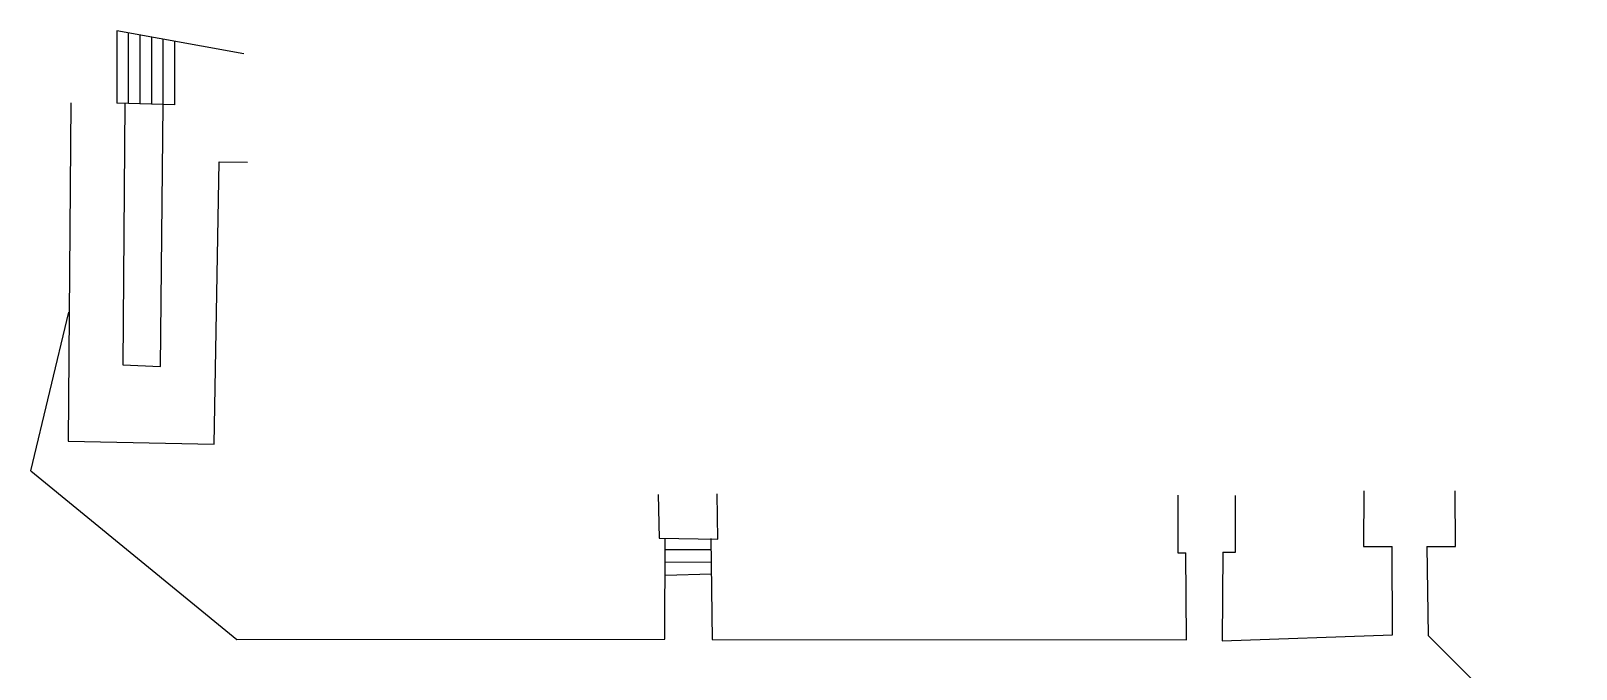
# Model space of a CAD drawing. Header units: inches. Extents: x -221 to 1542, y 0 to 3000.
# Drawn here: x -221 to 1385, y 2337 to 3000 of the extents above; entities that cross this region are included whole.
import ezdxf

# ---------------------------------------------------------------- set-up
doc = ezdxf.new("R2010")
doc.units = ezdxf.units.IN
doc.header["$LTSCALE"] = 100
doc.header["$MEASUREMENT"] = 0
doc.layers.add('A-SITE', color=3, linetype='CONTINUOUS')

msp = doc.modelspace()

# ---------------------------------------------------------------- linework, layer by layer
at = {"layer": 'A-SITE'}
for p, q in [((-132, 3000), (-132, 2925)), ((0, 2976), (-132, 3000)), ((-120, 2997.8), (-120, 2924.7)), ((-108, 2995.6), (-108, 2924.3)), ((-96, 2993.5), (-96, 2923.9)), ((-84, 2991.3), (-84, 2923.5)), ((-72, 2989.1), (-72, 2923.2)), ((-179.8, 2925.3), (-182.5, 2573.6)), ((-72, 2923.2), (-132, 2925)), ((-123.5, 2924.8), (-125.8, 2653)), ((-86.4, 2651), (-83.6, 2923.5)), ((-30.7, 2570.3), (-25.7, 2863.9)), ((-25.7, 2863.9), (3.8, 2863.7)), ((-221.2, 2542.8), (-181.7, 2707.8)), ((-125.8, 2653), (-86.4, 2651)), ((-182.5, 2573.6), (-30.7, 2570.3)), ((-221.2, 2542.8), (-7, 2367.4)), ((1164.1, 2522), (1163.8, 2464.1)), ((1259.3, 2464), (1258.9, 2521.8)), ((430.8, 2518), (431.7, 2472.7)), ((492.7, 2471.8), (492.2, 2518.9)), ((970.9, 2517.5), (970.9, 2457.5)), ((1030.7, 2458.2), (1030.6, 2517)), ((431.7, 2472.7), (492.7, 2471.8)), ((437.6, 2367.7), (438, 2472.7)), ((437.8, 2460.9), (485.7, 2461)), ((485.6, 2472.4), (486.8, 2367.5)), ((970.9, 2457.5), (979.2, 2457.6)), ((979.8, 2366.9), (979.2, 2457.6)), ((1017.5, 2458.1), (1016.8, 2366)), ((1017.5, 2458.1), (1030.7, 2458.2)), ((1163.8, 2464.1), (1193.4, 2464.1)), ((1193.9, 2372.4), (1193.4, 2464.1)), ((1229.5, 2464.1), (1230.9, 2371.6)), ((1229.5, 2464.1), (1259.3, 2464)), ((437.2, 2448.2), (485.4, 2447.8)), ((438.3, 2434.4), (485.8, 2435.6)), ((-7, 2367.4), (437.6, 2367.7)), ((486.8, 2367.5), (979.8, 2366.9)), ((1016.8, 2366), (1193.9, 2372.4)), ((1230.9, 2371.6), (1384.7, 2218.1))]:
    msp.add_line(p, q, dxfattribs=at)

doc.saveas('drawing.dxf')
